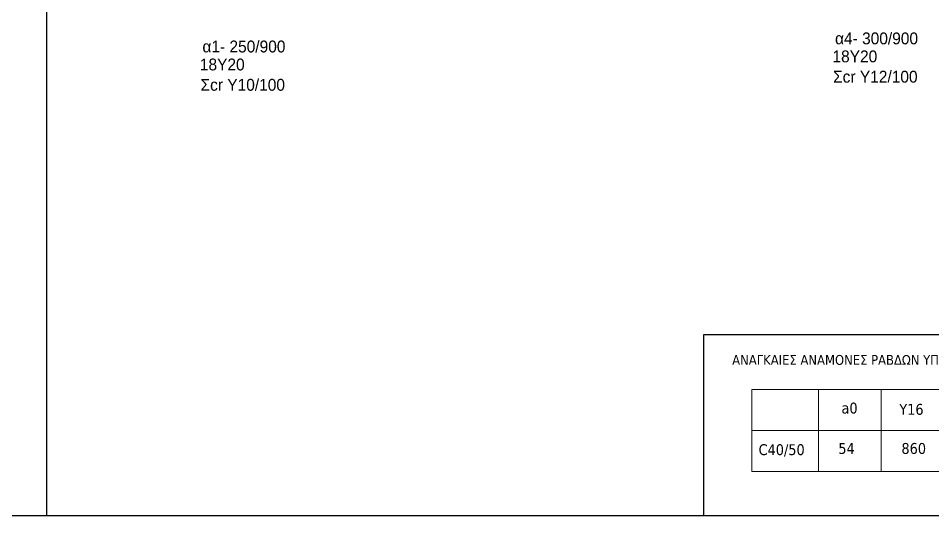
# Model space of a CAD drawing. Header units: millimetres. Extents: x -2171 to 1563, y -1758 to -1505.
# Drawn here: x -333.57 to -316.82, y -1630.29 to -1621.18 of the extents above; entities that cross this region are included whole.
import ezdxf

# ---------------------------------------------------------------- set-up
doc = ezdxf.new("R2010")
doc.units = ezdxf.units.MM
for name, color, linetype in [('-S_TEXT', 3, 'Continuous'), ('Col_Det', 7, 'Continuous'), ('Geo_Col_Pro_1', 7, 'Continuous')]:
    doc.layers.add(name, color=color, linetype=linetype)
doc.layers.add('A-ANNO-DIMS', color=1, linetype='Continuous', lineweight=9)
doc.styles.add('S1Arl22_b_934_161', font='arial.ttf', dxfattribs={"width": 0.933629, "height": 0.002175})
doc.styles.get("Standard").update_dxf_attribs({"font": 'tahoma.ttf'})

# ---------------------------------------------------------------- blocks, each defined once
blk = doc.blocks.new('A$C2c4623ba')
for p, q in [((0.358, 1.5), (0.358, 0)), ((0.358, 1.5), (6.317, 1.5)), ((1.584, 1.5), (1.584, 0)), ((2.732, 1.5), (2.732, 0)), ((3.922, 1.5), (3.922, 0)), ((5.13, 1.5), (5.13, 0)), ((6.317, 1.5), (6.317, 0)), ((0.358, 0.75), (6.317, 0.75)), ((0.358, 0.75), (6.317, 0.75)), ((0.358, 0.75), (6.317, 0.75)), ((0.358, 0), (6.317, 0)), ((0.358, 0), (6.317, 0))]:
    blk.add_line(p, q)
for s, height, p in [('ΑΝΑΓΚΑΙΕΣ ΑΝΑΜΟΝΕΣ ΡΑΒΔΩΝ ΥΠΟΣΤΥΛΩΜΑΤΩΝ lo (mm)', 0.18, (0, 1.955)), ('a0', 0.2, (2.003, 1.062)), ('Y16', 0.2, (3.062, 1.039)), ('Y20', 0.2, (4.245, 1.039)), ('Y25', 0.2, (5.427, 1.039)), ('C40/50', 0.2, (0.484, 0.3)), ('54', 0.2, (1.945, 0.322)), ('860', 0.2, (3.101, 0.322)), ('1070', 0.2, (4.176, 0.322)), ('1340', 0.2, (5.363, 0.322))]:
    blk.add_text(s, height=height).set_placement(p)

msp = doc.modelspace()

# ---------------------------------------------------------------- linework, layer by layer
at = {"layer": '-S_TEXT', "ltscale": 5}
msp.add_lwpolyline([(-363.7475, -1590.2497), (-305.6, -1590.2497), (-305.6, -1630.2944), (-363.7475, -1630.2944)], close=True, dxfattribs=at)
at = {"layer": '-S_TEXT', "color": 3, "linetype": 'Continuous', "ltscale": 0.5}
msp.add_lwpolyline([(-321.0092, -1626.9731), (-312.6189, -1626.9731), (-312.6189, -1630.2944), (-321.0092, -1630.2944)], close=True, dxfattribs=at)
at = {"layer": 'Geo_Col_Pro_1', "color": 4, "linetype": 'Continuous', "ltscale": 0.5}
msp.add_line((-333.0483, -1598.3514), (-333.0483, -1630.2944), dxfattribs=at)

# ---------------------------------------------------------------- block references
at = {"layer": 'A-ANNO-DIMS', "color": 4, "linetype": 'Continuous', "ltscale": 0.5}
msp.add_blockref('A$C2c4623ba', (-320.489, -1629.4838), dxfattribs=at)

# ---------------------------------------------------------------- texts
at = {"layer": 'Col_Det', "color": 7, "style": 'S1Arl22_b_934_161', "width": 0.933629}
for s, p in [(' α4- 300/900', (-318.6831, -1621.6556)), (' α1- 250/900', (-330.2711, -1621.804)), ('18Y20', (-330.2396, -1622.1336)), ('18Y20', (-318.6517, -1621.9851)), ('Σcr Y12/100', (-318.6398, -1622.3576)), ('Σcr Y10/100', (-330.2278, -1622.5061))]:
    msp.add_text(s, height=0.2175, dxfattribs=at).set_placement(p)

doc.saveas('drawing.dxf')
